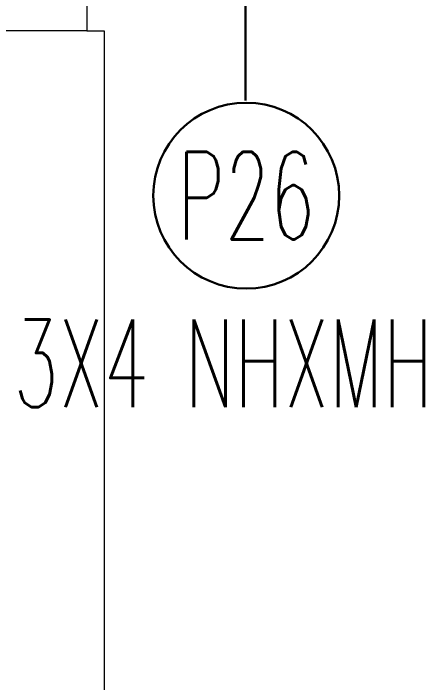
# Model space of a CAD drawing. Extents: x -1439 to 34962, y -872 to 8330.
# Drawn here: x 16814.5 to 16861.6, y 2961.1 to 3037.5 of the extents above; entities that cross this region are included whole.
import ezdxf
from ezdxf.enums import TextEntityAlignment as Align

# ---------------------------------------------------------------- set-up
doc = ezdxf.new("R2010")
doc.units = 0
doc.linetypes.add('HIDDEN', pattern=[0.375, 0.25, -0.125])
for name, color, linetype, lineweight in [('06D', 9, 'Continuous', 9), ('10', 9, 'Continuous', 9), ('14', 9, 'Continuous', 9), ('E-KABLO', 7, 'Continuous', 30), ('E-YAZI', 7, 'Continuous', 30)]:
    doc.layers.add(name, color=color, linetype=linetype, lineweight=lineweight)
doc.styles.add('E-YAZI', font='txttw.shx')

# ---------------------------------------------------------------- blocks, each defined once
blk = doc.blocks.new('ciftkanatdograma_pr2')
at = {"layer": '06D'}
blk.add_lwpolyline([(-1.997, -22), (-1.997, -24), (-148, -24), (-148, -22)], dxfattribs=at)

msp = doc.modelspace()

# ---------------------------------------------------------------- linework, layer by layer
at = {"layer": '14'}
msp.add_lwpolyline([(17087.838, 3110.5), (16822.838, 3110.5), (16822.838, 3035.5), (16804.838, 3035.5)], dxfattribs=at)
at = {"layer": 'E-KABLO'}
msp.add_line((16840.935, 3027.56), (16840.935, 3043.024), dxfattribs=at)
at = {"layer": 'E-KABLO', "color": 7, "linetype": 'Continuous'}
msp.add_circle((16841.032, 3016.691), 10.611, dxfattribs=at)

# ---------------------------------------------------------------- block references
at = {"layer": '10', "linetype": 'HIDDEN', "rotation": 90}
msp.add_blockref('ciftkanatdograma_pr2', (16800.838, 3037.5), dxfattribs=at)

# ---------------------------------------------------------------- texts
at = {"layer": 'E-KABLO', "color": 3, "linetype": 'Continuous', "style": 'E-YAZI', "width": 0.6}
msp.add_text('P26', height=10, dxfattribs=at).set_placement((16841.032, 3016.691), align=Align.MIDDLE_CENTER)
at = {"layer": 'E-YAZI', "color": 3, "style": 'E-YAZI', "width": 0.6}
msp.add_text('3X4 NHXMH', height=10, dxfattribs=at).set_placement((16814.485, 2992.549, 0))

doc.saveas('drawing.dxf')
